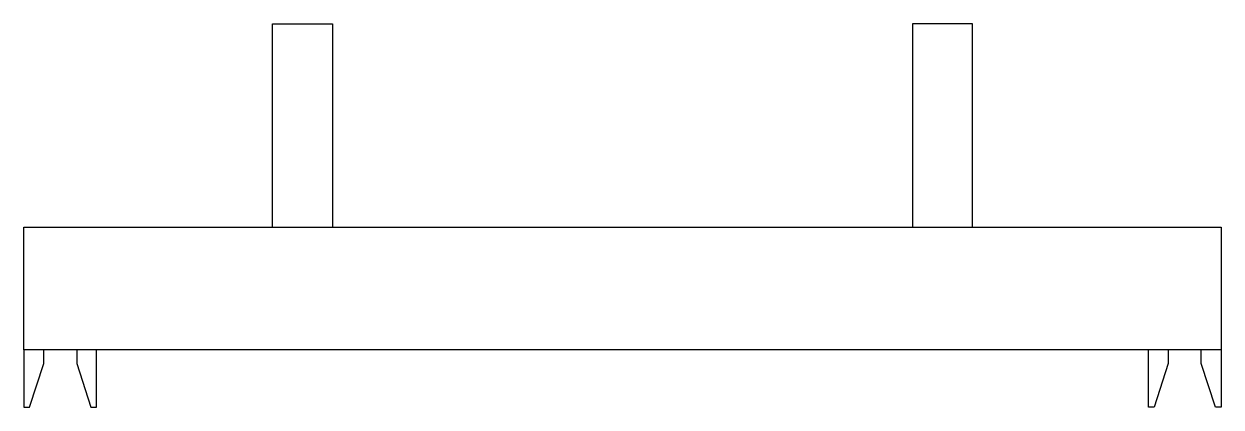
# Model space of a CAD drawing. Extents: x -758 to 758, y 4267 to 4752.
import ezdxf

# ---------------------------------------------------------------- set-up
doc = ezdxf.new("R2010")
doc.units = 0
doc.layers.add('SIMPLEFINAL', color=7, linetype='CONTINUOUS')

msp = doc.modelspace()

# ---------------------------------------------------------------- linework, layer by layer
at = {"layer": 'SIMPLEFINAL'}
for p, q in [((-443.000655, 4751.789018), (-367.002075, 4751.789018)), ((-443.000655, 4494.789018), (-443.000655, 4751.789018)), ((-367.002075, 4751.789018), (-367.002075, 4494.789018)), ((443.000655, 4751.789018), (367.002075, 4751.789018)), ((367.002075, 4751.789018), (367.002075, 4494.789018)), ((443.000655, 4494.789018), (443.000655, 4751.789018)), ((-757.501825, 4494.789018), (757.501825, 4494.789018)), ((-757.501825, 4339.789018), (-757.501825, 4494.789018)), ((757.501825, 4494.789018), (757.501825, 4339.789018)), ((-757.501825, 4339.789018), (-757.501825, 4267.280543)), ((757.501825, 4339.789018), (-757.501825, 4339.789018)), ((-732.501825, 4322.280543), (-732.501825, 4339.789018)), ((-690.501825, 4339.789018), (-690.501825, 4322.280543)), ((-665.501825, 4267.280543), (-665.501825, 4339.789018)), ((665.501825, 4267.280543), (665.501825, 4339.789018)), ((690.501825, 4339.789018), (690.501825, 4322.280543)), ((732.501825, 4322.280543), (732.501825, 4339.789018)), ((757.501825, 4339.789018), (757.501825, 4267.280543)), ((-750.343625, 4267.280543), (-732.501825, 4322.280543)), ((-690.501825, 4322.280543), (-672.660035, 4267.280543)), ((690.501825, 4322.280543), (672.660035, 4267.280543)), ((750.343625, 4267.280543), (732.501825, 4322.280543)), ((-757.501825, 4267.280543), (-750.343625, 4267.280543)), ((-672.660035, 4267.280543), (-665.501825, 4267.280543)), ((672.660035, 4267.280543), (665.501825, 4267.280543)), ((757.501825, 4267.280543), (750.343625, 4267.280543))]:
    msp.add_line(p, q, dxfattribs=at)

doc.saveas('drawing.dxf')
